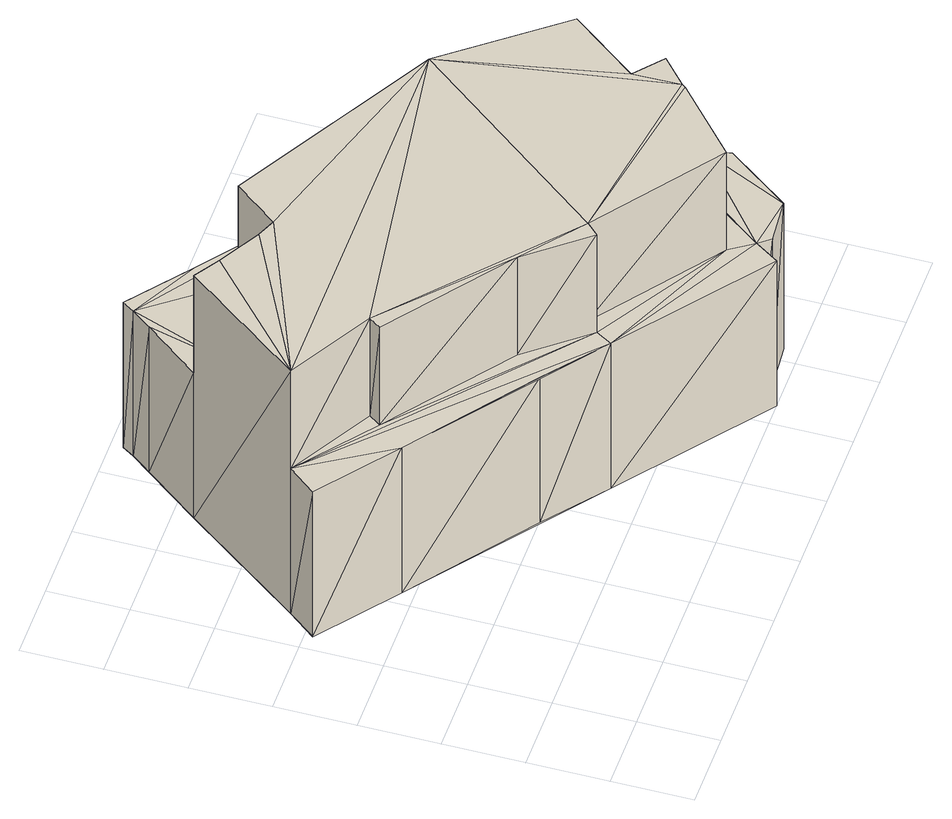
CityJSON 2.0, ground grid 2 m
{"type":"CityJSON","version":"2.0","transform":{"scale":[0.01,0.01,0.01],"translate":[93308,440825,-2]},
"CityObjects":{
"building1":{"type":"Building","geometry":[{"type":"MultiSurface","lod":"1.3","boundaries":[[[0,1,2]],[[3,4,5]],[[5,6,7]],[[7,8,9]],[[10,11,12]],[[13,14,15]],[[15,16,0]],[[0,2,3]],[[3,5,7]],[[17,10,12]],[[13,15,0]],[[0,3,7]],[[9,17,12]],[[13,0,7]],[[7,9,12]],[[12,13,7]],[[18,19,20]],[[21,22,23]],[[23,24,25]],[[25,26,27]],[[28,29,30]],[[31,32,33]],[[33,34,18]],[[18,20,21]],[[21,23,25]],[[35,28,30]],[[31,33,18]],[[18,21,25]],[[27,35,30]],[[31,18,25]],[[25,27,30]],[[30,31,25]],[[36,37,38]],[[39,40,41]],[[42,11,10]],[[10,17,9]],[[6,5,4]],[[4,3,2]],[[1,0,16]],[[16,15,14]],[[14,13,12]],[[12,43,44]],[[44,45,46]],[[46,47,48]],[[48,49,50]],[[50,51,52]],[[52,53,54]],[[38,39,41]],[[41,42,10]],[[10,9,8]],[[4,2,1]],[[16,14,12]],[[12,44,46]],[[48,50,52]],[[52,54,55]],[[41,10,8]],[[16,12,46]],[[48,52,55]],[[38,41,8]],[[1,16,46]],[[38,8,7]],[[1,46,48]],[[36,38,7]],[[4,1,48]],[[36,7,6]],[[4,48,55]],[[55,36,6]],[[6,4,55]],[[56,57,58]],[[59,60,61]],[[62,63,64]],[[64,65,66]],[[67,68,69]],[[69,70,71]],[[72,73,74]],[[74,75,76]],[[76,77,78]],[[78,79,80]],[[80,81,82]],[[82,83,84]],[[84,85,86]],[[86,87,88]],[[88,89,90]],[[58,59,61]],[[61,62,64]],[[64,66,91]],[[69,71,72]],[[74,76,78]],[[78,80,82]],[[84,86,88]],[[88,90,92]],[[61,64,91]],[[74,78,82]],[[84,88,92]],[[58,61,91]],[[72,74,82]],[[58,91,93]],[[72,82,84]],[[56,58,93]],[[69,72,84]],[[56,93,67]],[[69,84,92]],[[92,56,67]],[[67,69,92]],[[12,79,78]],[[12,43,79]],[[77,32,31]],[[77,76,32]],[[78,31,30]],[[78,77,31]],[[11,30,29]],[[11,12,30]],[[29,64,63]],[[29,28,64]],[[63,42,11]],[[63,62,42]],[[41,62,61]],[[41,42,62]],[[40,61,60]],[[40,41,61]],[[28,65,64]],[[28,35,65]],[[66,35,27]],[[66,65,35]],[[33,76,75]],[[33,32,76]],[[91,27,26]],[[91,66,27]],[[34,75,74]],[[34,33,75]],[[18,74,73]],[[18,34,74]],[[80,43,44]],[[80,79,43]],[[19,73,72]],[[19,18,73]],[[84,47,48]],[[84,83,47]],[[85,48,49]],[[85,84,48]],[[93,26,25]],[[93,91,26]],[[72,20,19]],[[72,71,20]],[[21,71,70]],[[21,20,71]],[[86,49,50]],[[86,85,49]],[[22,70,69]],[[22,21,70]],[[23,69,68]],[[23,22,69]],[[54,92,90]],[[54,55,92]],[[90,53,54]],[[90,89,53]],[[89,52,53]],[[89,88,52]],[[87,50,51]],[[87,86,50]],[[88,51,52]],[[88,87,51]],[[24,68,67]],[[24,23,68]],[[25,67,93]],[[25,24,67]],[[56,55,36]],[[56,92,55]],[[58,37,38]],[[58,57,37]],[[44,81,80]],[[44,45,81]],[[39,60,59]],[[39,40,60]],[[45,82,81]],[[45,46,82]],[[46,83,82]],[[46,47,83]],[[38,59,58]],[[38,39,59]],[[36,57,56]],[[36,37,57]]]}]}
},
"vertices":[
[749,350,30],[1059,120,30],[1230,270,30],[1237,280,30],[1305,340,30],[1234,400,30],[1366,570,30],[1144,850,30],[627,1140,30],[541,1030,30],[387,1110,30],[324,1150,30],[98,850,30],[312,730,30],[291,700,30],[598,470,30],[720,320,30],[493,1050,30],[749,350,804],[1059,120,804],[1230,270,804],[1237,280,804],[1305,340,804],[1234,400,804],[1366,570,804],[1144,850,804],[627,1140,804],[541,1030,804],[387,1110,804],[324,1150,804],[98,850,804],[312,730,804],[291,700,804],[598,470,804],[720,320,804],[493,1050,804],[1443,510,30],[1507,590,30],[1155,860,30],[645,1250,30],[492,1370,30],[473,1340,30],[434,1290,30],[42,780,30],[236,630,30],[544,400,30],[695,280,30],[1059,0,30],[1099,60,30],[1124,30,30],[1239,40,30],[1359,200,30],[1344,260,30],[1341,280,30],[1332,310,30],[1308,330,30],[1443,510,493],[1507,590,493],[1155,860,493],[645,1250,493],[492,1370,493],[473,1340,493],[434,1290,493],[324,1150,493],[387,1110,493],[493,1050,493],[541,1030,493],[1366,570,493],[1234,400,493],[1305,340,493],[1237,280,493],[1230,270,493],[1059,120,493],[749,350,493],[720,320,493],[598,470,493],[291,700,493],[312,730,493],[98,850,493],[42,780,493],[236,630,493],[544,400,493],[695,280,493],[1059,0,493],[1099,60,493],[1124,30,493],[1239,40,493],[1359,200,493],[1344,260,493],[1341,280,493],[1332,310,493],[627,1140,493],[1308,330,493],[1144,850,493]
]}
